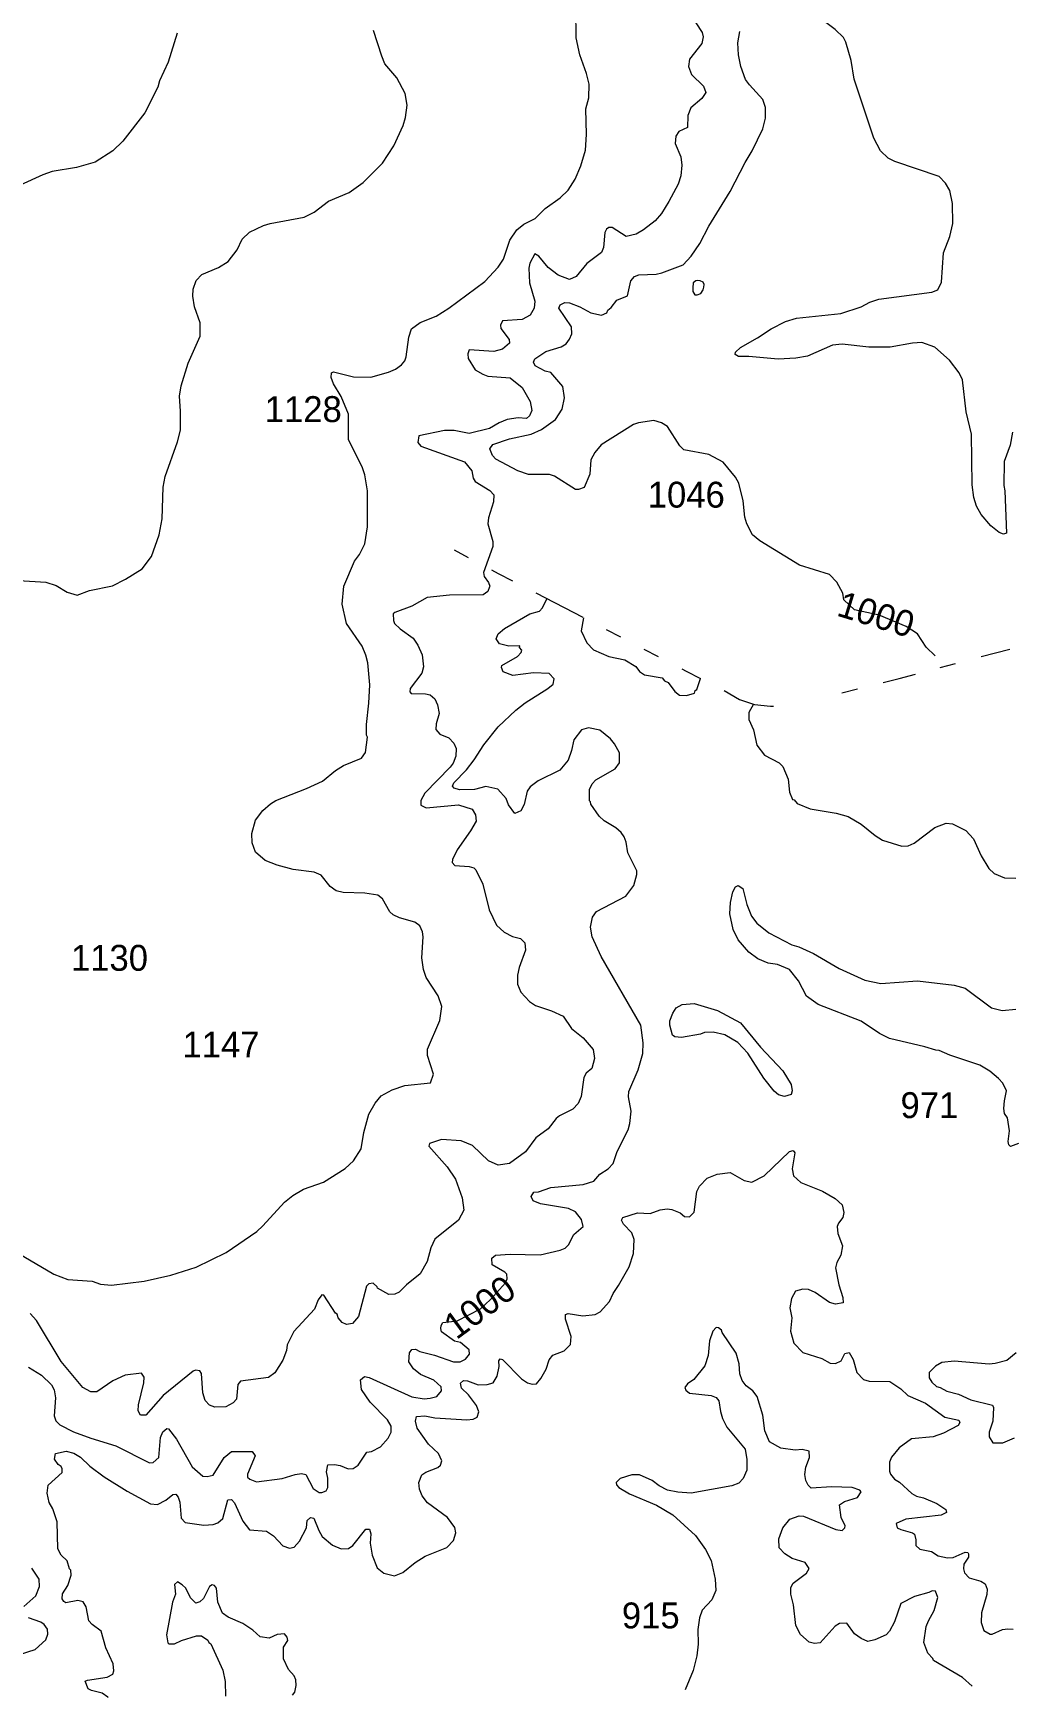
# Model space of a CAD drawing. Header units: kilometres. Extents: x 178.1 to 232.4, y 8228.7 to 8284.8.
# Drawn here: x 196.63 to 202.67, y 8229 to 8239.28 of the extents above; entities that cross this region are included whole.
import ezdxf

# ---------------------------------------------------------------- set-up
doc = ezdxf.new("R2010")
doc.units = ezdxf.units.KM
doc.linetypes.add('DGN6', pattern=[0.815095, 0, -0.163019, 0.326038, -0.163019, 0, -0.163019])
for name, color, linetype in [('1', 7, 'Continuous'), ('2', 7, 'Continuous'), ('21', 7, 'Continuous'), ('61', 7, 'Continuous'), ('9', 7, 'Continuous')]:
    doc.layers.add(name, color=color, linetype=linetype)
doc.styles.add('dgn002', font='dgn002.shx')

msp = doc.modelspace()

# ---------------------------------------------------------------- linework, layer by layer
at = {"layer": '1', "color": 5, "linetype": 'Continuous', "lineweight": 13, "flags": 128}
for points in [[(200.9356, 8238.3006), (201.0282, 8238.4794), (201.0726, 8238.5518), (201.1392, 8238.6884), (201.1555, 8238.7535), (201.1557, 8238.8193), (201.1374, 8238.8692), (201.055, 8238.9602), (201.0321, 8238.9936), (201.0029, 8239.0728), (200.988, 8239.1452), (200.9847, 8239.2192), (200.9965, 8239.2891)], [(200.7487, 8237.98), (200.8056, 8238.0866), (200.9356, 8238.3006)], [(200.4785, 8237.7914), (200.5147, 8237.7994), (200.6464, 8237.8487), (200.6945, 8237.9022), (200.7487, 8237.98)], [(202.2024, 8235.4314), (202.1474, 8235.4864), (202.0937, 8235.569), (202.0235, 8235.6134), (201.8575, 8235.6827), (201.7039, 8235.7163), (201.6392, 8235.7787), (201.6316, 8235.82), (201.5946, 8235.8882), (201.5511, 8235.934), (201.3654, 8235.992), (201.1196, 8236.1421), (201.0745, 8236.1794), (201.0396, 8236.2473), (201.0261, 8236.2899), (201.0174, 8236.3905), (200.9898, 8236.4985), (200.9704, 8236.5369), (200.894, 8236.629), (200.8041, 8236.6765), (200.6506, 8236.7052), (200.6258, 8236.7297), (200.5486, 8236.8491), (200.5124, 8236.8719), (200.4647, 8236.8872), (200.3707, 8236.8727), (200.3386, 8236.8615), (200.139, 8236.7351), (200.0996, 8236.6885), (200.0746, 8236.6439), (200.0693, 8236.5552), (200.0341, 8236.4726), (200.0001, 8236.46), (199.9809, 8236.4604), (199.8509, 8236.5428), (199.8201, 8236.5518), (199.69, 8236.5518), (199.624, 8236.5747), (199.4891, 8236.647), (199.4678, 8236.6705), (199.4517, 8236.7104), (199.4701, 8236.739), (199.5732, 8236.7738), (199.7063, 8236.8024), (199.7715, 8236.8301), (199.8564, 8236.8921), (199.899, 8236.9556), (199.9129, 8237.0267), (199.9022, 8237.0965), (199.8289, 8237.1821), (199.7939, 8237.1909), (199.7323, 8237.2237), (199.7223, 8237.2464), (199.7289, 8237.2678), (199.7979, 8237.3122), (199.8916, 8237.342), (199.9228, 8237.3602), (199.9444, 8237.3887), (199.9577, 8237.4211), (199.9556, 8237.4642), (199.8788, 8237.5796), (199.8856, 8237.6003), (199.9144, 8237.6164), (199.9434, 8237.6133), (200.0085, 8237.5888), (200.0751, 8237.5508), (200.1419, 8237.537), (200.1741, 8237.5526), (200.1803, 8237.5678), (200.2003, 8237.5835), (200.2358, 8237.6297), (200.3012, 8237.6565), (200.3228, 8237.7493), (200.3452, 8237.7752), (200.3714, 8237.7863), (200.4785, 8237.7914)], [(200.7066, 8237.707), (200.7066, 8237.6832), (200.7191, 8237.6632), (200.7316, 8237.6632), (200.7542, 8237.6707), (200.7692, 8237.6945), (200.7742, 8237.7108), (200.7755, 8237.7258), (200.7692, 8237.7408), (200.7517, 8237.7496), (200.7329, 8237.7521), (200.7241, 8237.7496), (200.7078, 8237.7371), (200.7066, 8237.707)], [(200.107, 8234.6664), (200.2253, 8234.7349), (200.2521, 8234.7708), (200.252, 8234.8329), (200.2223, 8234.8894), (200.1977, 8234.9206), (200.1318, 8234.9741), (200.0607, 8234.9866), (200.0185, 8234.9748), (199.9708, 8234.9141), (199.9569, 8234.8483), (199.9354, 8234.787), (199.8833, 8234.7251), (199.7507, 8234.6609), (199.7007, 8234.6226), (199.6824, 8234.5969), (199.6646, 8234.5149), (199.6434, 8234.4741), (199.6064, 8234.459), (199.5672, 8234.5118), (199.5524, 8234.5519), (199.5002, 8234.6089), (199.4266, 8234.6243), (199.3571, 8234.606), (199.2642, 8234.6045), (199.2307, 8234.6144), (199.2204, 8234.6267), (199.2286, 8234.6477), (199.3071, 8234.7277), (199.355, 8234.7891), (199.4148, 8234.8834), (199.5032, 8234.9931), (199.6119, 8235.0968), (199.6689, 8235.1424), (199.8102, 8235.2301), (199.8422, 8235.2571), (199.85, 8235.2908), (199.8175, 8235.3225), (199.7205, 8235.3272), (199.5937, 8235.311), (199.5329, 8235.3327), (199.5233, 8235.3595), (199.5253, 8235.3736), (199.6225, 8235.4276), (199.646, 8235.4538), (199.6491, 8235.4671), (199.6341, 8235.4831), (199.6362, 8235.4934), (199.5699, 8235.492), (199.5105, 8235.5065), (199.4901, 8235.5384), (199.5033, 8235.5675), (199.5428, 8235.6003), (199.6984, 8235.6922), (199.7582, 8235.7077), (199.7763, 8235.7289), (199.804, 8235.7855)], [(200.0296, 8235.6682), (200.0167, 8235.5859), (200.0501, 8235.512), (200.092, 8235.4694), (200.1862, 8235.4277), (200.2856, 8235.4075), (200.3528, 8235.3675), (200.3759, 8235.335), (200.4069, 8235.3142), (200.5153, 8235.2956), (200.5303, 8235.2782), (200.5537, 8235.2673), (200.594, 8235.2127), (200.6236, 8235.1896), (200.6661, 8235.1875), (200.7154, 8235.2023), (200.7198, 8235.2184), (200.7298, 8235.2238), (200.7535, 8235.2931)], [(201.0808, 8235.1347), (201.0518, 8235.0825), (201.0518, 8235.0399), (201.0802, 8234.9744), (201.1013, 8234.8803), (201.1477, 8234.8188), (201.2395, 8234.7708), (201.2608, 8234.7493), (201.2938, 8234.6695), (201.3026, 8234.5909), (201.3208, 8234.5456), (201.3316, 8234.5417), (201.35, 8234.5207), (201.4314, 8234.4861), (201.5918, 8234.4608), (201.6645, 8234.4396), (201.7459, 8234.3927), (201.8313, 8234.3228), (201.8784, 8234.2936), (201.9969, 8234.2559), (202.0362, 8234.2576), (202.0725, 8234.2756), (202.2004, 8234.372), (202.2715, 8234.399), (202.3097, 8234.3939), (202.3927, 8234.3539), (202.4408, 8234.3015), (202.4867, 8234.1966), (202.5352, 8234.1192), (202.5674, 8234.0884), (202.6316, 8234.0601), (202.7013, 8234.0593)], [(200.0748, 8234.5155), (200.0743, 8234.5308), (200.0678, 8234.5366), (200.0674, 8234.6067), (200.0841, 8234.642), (200.107, 8234.6664)], [(200.2825, 8234.3145), (200.2635, 8234.3412), (200.2305, 8234.3697), (200.1573, 8234.4134), (200.1271, 8234.4417), (200.0748, 8234.5155)], [(198.5278, 8230.4301), (198.577, 8230.4095), (198.6067, 8230.4112), (198.6377, 8230.4327), (198.692, 8230.5124), (198.7201, 8230.5165), (198.7759, 8230.5448), (198.8229, 8230.5994), (198.8426, 8230.6355), (198.8412, 8230.6724), (198.8195, 8230.7125), (198.7127, 8230.8208), (198.6587, 8230.9003), (198.6529, 8230.9589), (198.6779, 8230.9792), (198.7062, 8230.973), (198.9702, 8230.8539), (199.0457, 8230.8421), (199.0827, 8230.8452), (199.1232, 8230.8573), (199.1536, 8230.8903), (199.1499, 8230.9155), (199.1054, 8230.9581), (199.0242, 8230.9926), (198.9799, 8231.0264), (198.952, 8231.0713), (198.9554, 8231.1262), (198.9698, 8231.1475), (198.9913, 8231.1492), (199.0198, 8231.1349), (199.1098, 8231.1118), (199.2266, 8231.0712), (199.2678, 8231.071), (199.3016, 8231.0869), (199.3254, 8231.1174), (199.3247, 8231.1436), (199.2693, 8231.1897), (199.2328, 8231.198), (199.1525, 8231.2557), (199.1482, 8231.2772), (199.1502, 8231.2955), (199.1603, 8231.3137), (199.2495, 8231.3241), (199.3935, 8231.3988), (199.4566, 8231.4558), (199.5485, 8231.5582), (199.5595, 8231.5839), (199.556, 8231.6125), (199.5447, 8231.6251), (199.4666, 8231.6706), (199.4631, 8231.71), (199.4867, 8231.7292), (199.5765, 8231.7356), (199.7616, 8231.7324), (199.886, 8231.7601), (199.9172, 8231.7733), (199.9382, 8231.7938), (199.9708, 8231.8574), (200.0277, 8231.9066), (200.0185, 8231.9508), (199.9802, 8231.9972), (199.9369, 8232.0188), (199.7642, 8232.0471), (199.719, 8232.0652), (199.7076, 8232.0929), (199.7224, 8232.1189), (199.7517, 8232.121), (199.8291, 8232.1467), (200.0282, 8232.1654), (200.0933, 8232.1865), (200.1321, 8232.2294), (200.1835, 8232.263), (200.2131, 8232.2951), (200.239, 8232.371), (200.306, 8232.5047), (200.3165, 8232.543), (200.3245, 8232.6183), (200.3081, 8232.7068), (200.31, 8232.7404), (200.3676, 8232.8754), (200.3971, 8232.9752), (200.3985, 8233.041), (200.3854, 8233.1506), (200.1389, 8233.5753), (200.0845, 8233.697), (200.0728, 8233.7554), (200.0857, 8233.8187), (200.1104, 8233.852), (200.2917, 8233.9483), (200.3412, 8234.0144), (200.3604, 8234.0813), (200.3602, 8234.1047), (200.3033, 8234.2146), (200.2947, 8234.2804), (200.2825, 8234.3145)], [(200.9031, 8233.0903), (200.8307, 8233.1068), (200.7771, 8233.105), (200.7532, 8233.0955), (200.6348, 8233.074), (200.5954, 8233.0788), (200.5793, 8233.088), (200.5636, 8233.1495), (200.5637, 8233.177), (200.5813, 8233.2237), (200.6018, 8233.2567), (200.639, 8233.2787), (200.7142, 8233.2842), (200.8585, 8233.2413), (201.0008, 8233.1644), (201.1242, 8233.014), (201.261, 8232.8681), (201.3124, 8232.7841), (201.3187, 8232.7457), (201.3139, 8232.7223), (201.2722, 8232.7106), (201.2359, 8232.7205), (201.209, 8232.7426), (201.1441, 8232.8237), (201.0466, 8232.9774), (200.9834, 8233.0436), (200.9031, 8233.0903)], [(202.7043, 8231.1262), (202.6468, 8231.0792), (202.5729, 8231.0592), (202.5375, 8231.056), (202.3195, 8231.0756), (202.2446, 8231.0658), (202.2049, 8231.043), (202.1665, 8231.004), (202.1662, 8230.9726), (202.1814, 8230.9458), (202.2116, 8230.9176), (202.2336, 8230.9126), (202.2761, 8230.89), (202.3475, 8230.8704), (202.4232, 8230.8364), (202.5577, 8230.8037), (202.563, 8230.7883), (202.5598, 8230.7044), (202.5372, 8230.6351), (202.5367, 8230.6072), (202.5583, 8230.5708), (202.6215, 8230.5703), (202.6924, 8230.6012)], [(196.6007, 8231.0382), (196.6817, 8230.9888), (196.7424, 8230.9289), (196.7595, 8230.8965), (196.7673, 8230.8485), (196.7594, 8230.7367), (196.7702, 8230.7063), (196.7946, 8230.6804), (196.8794, 8230.6388), (196.9864, 8230.5984), (197.1405, 8230.5507), (197.3495, 8230.447), (197.3714, 8230.4488), (197.4058, 8230.48), (197.4171, 8230.6029), (197.4305, 8230.6372), (197.455, 8230.6585), (197.4664, 8230.6568), (197.5164, 8230.5917), (197.612, 8230.4223), (197.678, 8230.3633), (197.7041, 8230.3614), (197.7422, 8230.3703), (197.8106, 8230.4787), (197.856, 8230.5169), (197.9825, 8230.5158), (198.0018, 8230.4907), (197.9544, 8230.3762), (197.9547, 8230.3581), (197.9687, 8230.3453), (198.0095, 8230.3287), (198.1691, 8230.3499), (198.2481, 8230.3745), (198.2886, 8230.3805), (198.3149, 8230.3737), (198.361, 8230.2874), (198.3981, 8230.2631), (198.4138, 8230.2629), (198.4409, 8230.2743), (198.4513, 8230.2937)], [(198.4513, 8230.2937), (198.4513, 8230.3523), (198.4418, 8230.3918), (198.4498, 8230.4331), (198.4926, 8230.4367), (198.5278, 8230.4301)], [(196.572, 8229.5596), (196.6456, 8229.6246), (196.6685, 8229.6816), (196.6666, 8229.7282), (196.6209, 8229.7965)], [(196.546, 8229.262), (196.6434, 8229.2929), (196.7077, 8229.3535), (196.7208, 8229.3869), (196.7194, 8229.418), (196.6972, 8229.4471), (196.677, 8229.4623), (196.6019, 8229.4882)]]:
    msp.add_lwpolyline(points, dxfattribs=at)
at = {"layer": '2', "color": 3, "linetype": 'Continuous', "lineweight": 0, "flags": 128}
for points in [[(200.0644, 8238.9643), (200.0497, 8239.0301), (200.0085, 8239.1466), (199.984, 8239.2506), (199.9836, 8239.4272)], [(201.6358, 8239.2531), (201.5848, 8239.3026), (201.4669, 8239.3913), (201.4472, 8239.4173), (201.4476, 8239.4293)], [(197.5199, 8239.28), (197.4637, 8239.0999), (197.4112, 8238.9846), (197.3994, 8238.9452), (197.3201, 8238.7866), (197.1833, 8238.6122), (197.123, 8238.5518), (197.0129, 8238.4829), (196.8969, 8238.4496), (196.7481, 8238.4246), (196.6896, 8238.405), (196.5497, 8238.3401)], [(197.1211, 8235.8658), (197.2004, 8235.9066), (197.3035, 8235.9703), (197.361, 8236.047), (197.4095, 8236.1806), (197.4275, 8236.2793), (197.4342, 8236.4755), (197.4456, 8236.5413), (197.5211, 8236.7554), (197.5395, 8236.8258), (197.5411, 8236.9443), (197.5345, 8237.0374), (197.5443, 8237.101), (197.5873, 8237.2399), (197.6628, 8237.4078), (197.6611, 8237.4906), (197.6268, 8237.5889), (197.6169, 8237.6541), (197.6189, 8237.6983), (197.6362, 8237.7506), (197.6722, 8237.7885), (197.7759, 8237.8322), (197.8353, 8237.8683), (197.8909, 8237.94), (197.9214, 8238.0069), (197.967, 8238.0494), (198.053, 8238.0908), (198.0942, 8238.104), (198.3046, 8238.1426), (198.3663, 8238.1737), (198.4553, 8238.2425), (198.582, 8238.2953), (198.6686, 8238.3559), (198.7881, 8238.4767), (198.8579, 8238.5831), (198.917, 8238.7082), (198.9303, 8238.7575), (198.9403, 8238.834), (198.9285, 8238.9062), (198.8775, 8239.0044), (198.8037, 8239.0907), (198.7834, 8239.1375), (198.7331, 8239.2968)], [(200.7235, 8239.3439), (200.7636, 8239.284), (200.7688, 8239.2559), (200.7606, 8239.2153), (200.6846, 8239.119)], [(202.6799, 8236.8153), (202.6654, 8236.7343), (202.629, 8236.6327), (202.6273, 8236.4854), (202.6338, 8236.4525), (202.6437, 8236.1905), (202.6257, 8236.1833), (202.5991, 8236.1936), (202.5476, 8236.2364), (202.4881, 8236.305), (202.458, 8236.3578), (202.442, 8236.4113), (202.4315, 8236.4894), (202.4281, 8236.8014), (202.3936, 8236.9404), (202.372, 8237.1378), (202.3513, 8237.1814), (202.2909, 8237.2583), (202.2014, 8237.3397), (202.1205, 8237.3683), (202.0627, 8237.3649), (201.9259, 8237.3387), (201.7927, 8237.3387), (201.6288, 8237.3584), (201.5685, 8237.352), (201.4148, 8237.2846), (201.3425, 8237.2705), (201.2338, 8237.2663), (201.0527, 8237.2808), (200.9876, 8237.2825), (200.9683, 8237.2934), (200.9687, 8237.3091), (200.9995, 8237.337), (201.1047, 8237.3963), (201.1898, 8237.4529), (201.2773, 8237.4971), (201.3463, 8237.5179), (201.6192, 8237.5478), (201.7461, 8237.589), (201.7993, 8237.6184), (201.8542, 8237.6354), (202.1818, 8237.6796), (202.2192, 8237.6933), (202.2422, 8237.7408), (202.2553, 8237.9213), (202.2938, 8238.0223), (202.3112, 8238.1031), (202.3097, 8238.2268), (202.2944, 8238.3071), (202.2662, 8238.3532), (202.2271, 8238.3934), (201.9535, 8238.4863), (201.9119, 8238.5077), (201.866, 8238.5522), (201.8236, 8238.6305), (201.7022, 8238.9952), (201.6839, 8239.1104), (201.651, 8239.2248), (201.6358, 8239.2531)], [(200.6846, 8239.119), (200.6785, 8239.0741), (200.6975, 8239.0235)], [(199.0844, 8232.7941), (199.1028, 8232.8474), (199.0655, 8232.9637), (199.0669, 8233.0017), (199.142, 8233.1787), (199.1542, 8233.2658), (199.1313, 8233.3317), (199.0583, 8233.4455), (199.0415, 8233.4938), (199.0324, 8233.5671), (199.0405, 8233.6958), (199.0358, 8233.7267), (199.019, 8233.7649), (198.9882, 8233.7862), (198.8939, 8233.8141), (198.8551, 8233.8321), (198.8331, 8233.8514), (198.7879, 8233.9302), (198.7594, 8233.953), (198.6799, 8233.9658), (198.5462, 8233.9694), (198.5018, 8233.9811), (198.4641, 8234.0077), (198.409, 8234.0772), (198.3652, 8234.096), (198.2355, 8234.1124), (198.1385, 8234.1382), (198.0637, 8234.1683), (198.0044, 8234.219), (197.9839, 8234.2778), (197.9821, 8234.3349), (198.0028, 8234.4163), (198.0498, 8234.4762), (198.0959, 8234.519), (198.1295, 8234.539), (198.3187, 8234.6118), (198.4178, 8234.6588), (198.4986, 8234.724), (198.5481, 8234.7549), (198.6591, 8234.7994), (198.6829, 8234.8356), (198.6951, 8234.9299), (198.6901, 8234.9423), (198.6901, 8235.0079), (198.7047, 8235.1397), (198.7097, 8235.2535), (198.6979, 8235.3887), (198.6862, 8235.4372), (198.6637, 8235.4918), (198.5656, 8235.6321), (198.5387, 8235.7526), (198.5503, 8235.8621), (198.6164, 8236.0168), (198.6468, 8236.0577), (198.6784, 8236.124), (198.6966, 8236.2298), (198.6966, 8236.4525), (198.679, 8236.5498), (198.6622, 8236.6006), (198.5783, 8236.7659), (198.5778, 8236.9258), (198.5322, 8237.0352), (198.4852, 8237.1126), (198.4716, 8237.153), (198.4743, 8237.1811), (198.4853, 8237.187), (198.6086, 8237.1553), (198.7167, 8237.1542), (198.8258, 8237.1842), (198.868, 8237.2031), (198.9068, 8237.2312), (198.9264, 8237.2545), (198.9353, 8237.2787), (198.9507, 8237.401), (198.9676, 8237.4517), (199.022, 8237.4913), (199.119, 8237.531), (199.1973, 8237.5809), (199.4216, 8237.7459), (199.5038, 8237.8346), (199.5369, 8237.884), (199.5754, 8237.9997), (199.6174, 8238.0651), (199.6606, 8238.0987), (199.7325, 8238.1341), (199.7933, 8238.1963), (199.886, 8238.2627), (199.935, 8238.3089), (199.9797, 8238.3776), (200.0139, 8238.4593), (200.0431, 8238.5574), (200.0481, 8238.6532), (200.0448, 8238.8127), (200.0624, 8238.8805), (200.0644, 8238.9643)], [(200.6975, 8239.0235), (200.7717, 8238.9522), (200.7866, 8238.9136), (200.7618, 8238.8757), (200.6934, 8238.8183), (200.6752, 8238.7707), (200.6732, 8238.6967), (200.6196, 8238.6722), (200.6007, 8238.6427), (200.5964, 8238.5987), (200.6325, 8238.5161), (200.6388, 8238.4633), (200.6307, 8238.3988), (200.6143, 8238.3473), (200.5579, 8238.2391), (200.5117, 8238.1661), (200.473, 8238.121), (200.4017, 8238.0648), (200.3551, 8238.0383), (200.2945, 8238.0236), (200.2075, 8238.079), (200.1875, 8238.079), (200.1715, 8238.0678), (200.1616, 8238.0479), (200.1532, 8237.9542), (200.1418, 8237.9235), (200.0501, 8237.8559), (199.9845, 8237.7759), (199.9432, 8237.757), (199.8731, 8237.7835), (199.8127, 8237.8308), (199.7549, 8237.9016), (199.7301, 8237.9157), (199.6994, 8237.8576), (199.6925, 8237.8285), (199.6975, 8237.737), (199.7302, 8237.6244), (199.7252, 8237.5813), (199.7, 8237.5362), (199.6512, 8237.5095), (199.5294, 8237.5026), (199.5184, 8237.475), (199.5198, 8237.4542), (199.5713, 8237.386), (199.574, 8237.3644), (199.5289, 8237.3269), (199.4767, 8237.3124), (199.3244, 8237.3239), (199.3157, 8237.2991), (199.3174, 8237.2702), (199.3606, 8237.2), (199.4075, 8237.172), (199.4384, 8237.1612), (199.5766, 8237.1492), (199.6508, 8237.0906), (199.701, 8237.0047), (199.7104, 8236.9477), (199.6976, 8236.9159), (199.6778, 8236.8991), (199.626, 8236.9023), (199.5595, 8236.8921), (199.5082, 8236.8729), (199.4488, 8236.8367), (199.3248, 8236.8054), (199.2316, 8236.8251), (199.1724, 8236.8251), (199.0138, 8236.7924), (199.0063, 8236.7512), (199.0261, 8236.7282), (199.2944, 8236.6303), (199.3398, 8236.5755), (199.3488, 8236.5298), (199.3611, 8236.5095), (199.4516, 8236.4549), (199.4754, 8236.4271), (199.474, 8236.3829), (199.4425, 8236.2859), (199.4392, 8236.2481), (199.4703, 8236.1398), (199.4704, 8236.1088), (199.413, 8235.9468), (199.4161, 8235.922), (199.4426, 8235.8846), (199.4506, 8235.862), (199.4505, 8235.8591)], [(196.5421, 8235.8986), (196.7073, 8235.8883), (196.7719, 8235.8673), (196.8396, 8235.8254), (196.9028, 8235.8081), (196.9789, 8235.836), (197.1211, 8235.8658)], [(199.4505, 8235.8591), (199.4385, 8235.829), (199.4102, 8235.8097), (199.2026, 8235.8062), (199.0652, 8235.7934), (198.9696, 8235.7394), (198.8639, 8235.701), (198.855, 8235.6917), (198.8564, 8235.6513), (198.8631, 8235.6324), (198.8979, 8235.5982), (198.9785, 8235.5406), (199.0077, 8235.4984), (199.0341, 8235.4386), (199.0407, 8235.3652), (199.0324, 8235.3247), (198.9593, 8235.2314), (198.9574, 8235.2108), (198.965, 8235.2004), (199.0531, 8235.1972), (199.0828, 8235.1906), (199.1117, 8235.1665), (199.1279, 8235.1291), (199.1378, 8235.0771), (199.1192, 8235.0122), (199.1169, 8234.9776), (199.1419, 8234.9487), (199.1992, 8234.9266), (199.2282, 8234.8927), (199.2426, 8234.8605), (199.2419, 8234.8126), (199.2242, 8234.7697), (199.2064, 8234.7443), (199.0504, 8234.5833), (199.0247, 8234.5378), (199.0259, 8234.5103), (199.0591, 8234.4933), (199.2586, 8234.5122), (199.3417, 8234.4856), (199.3625, 8234.4497), (199.3663, 8234.4112), (199.3327, 8234.3508), (199.2497, 8234.2343), (199.2206, 8234.1731), (199.2188, 8234.1557), (199.2356, 8234.1373), (199.3237, 8234.1306), (199.3528, 8234.1223), (199.3654, 8234.1101), (199.4073, 8234.0217), (199.4468, 8233.8637), (199.4921, 8233.7688), (199.5399, 8233.7248), (199.5911, 8233.6992), (199.6403, 8233.6856), (199.6684, 8233.6602), (199.6725, 8233.6147), (199.6318, 8233.5075), (199.6217, 8233.46), (199.6219, 8233.4047), (199.6424, 8233.3544), (199.6958, 8233.2963), (199.7342, 8233.2724), (199.8334, 8233.2387), (199.9041, 8233.2064), (199.9552, 8233.1304), (200.0277, 8233.0727), (200.091, 8232.9992), (200.0991, 8232.9455), (200.0808, 8232.8834), (200.0469, 8232.8538), (200.0333, 8232.8271), (200.0151, 8232.7108), (199.9965, 8232.6674), (199.9648, 8232.6323), (199.8815, 8232.5906), (199.8609, 8232.574), (199.812, 8232.5105), (199.7353, 8232.4548), (199.6721, 8232.3674), (199.5736, 8232.2949), (199.5026, 8232.2854), (199.4434, 8232.3124), (199.3439, 8232.4062), (199.2742, 8232.4364), (199.1533, 8232.4434), (199.0779, 8232.4189), (199.0754, 8232.4021), (199.1887, 8232.276), (199.2397, 8232.1998), (199.2811, 8232.0839), (199.2908, 8232.0078), (199.2589, 8231.946), (199.112, 8231.8283), (199.0863, 8231.7738)], [(202.7178, 8232.4188), (202.6688, 8232.401), (202.6585, 8232.4113), (202.6537, 8232.431), (202.6617, 8232.498), (202.6501, 8232.5784), (202.6321, 8232.6044), (202.6274, 8232.6363), (202.6304, 8232.6831), (202.6436, 8232.7439), (202.6209, 8232.7918), (202.5952, 8232.8212), (202.54, 8232.8664), (202.479, 8232.9042), (202.2942, 8232.9661), (202.2281, 8232.9946), (202.207, 8232.9952), (202.1391, 8233.0176), (201.9201, 8233.0688), (201.8598, 8233.0983), (201.7456, 8233.1755), (201.4801, 8233.278), (201.4085, 8233.3288), (201.3581, 8233.4246), (201.3022, 8233.495), (201.2293, 8233.5245), (201.1706, 8233.5332), (201.108, 8233.5613), (201.0515, 8233.6011), (200.9857, 8233.6783), (200.9554, 8233.7424), (200.9337, 8233.8385), (200.9389, 8233.9089), (200.9519, 8233.9742), (200.9696, 8234.0049), (200.9861, 8234.0126), (201.0138, 8233.9956), (201.0385, 8233.8967), (201.0678, 8233.8248), (201.1021, 8233.7811), (201.175, 8233.7209), (201.3169, 8233.6478), (201.3615, 8233.635), (201.451, 8233.5936), (201.6091, 8233.4999), (201.7687, 8233.4288), (201.867, 8233.4082), (202.093, 8233.4244), (202.3195, 8233.3981), (202.3886, 8233.3783), (202.5513, 8233.2576), (202.6176, 8233.2403), (202.7024, 8233.2501)], [(198.8471, 8232.7514), (198.9266, 8232.7769), (199.0844, 8232.7941)], [(198.6738, 8232.4869), (198.7046, 8232.6009), (198.7424, 8232.6693), (198.7801, 8232.7129), (198.8471, 8232.7514)], [(196.5371, 8231.7423), (196.7573, 8231.6117), (196.8446, 8231.5798), (196.9956, 8231.5679), (197.0451, 8231.55), (197.1148, 8231.5448), (197.3162, 8231.5679), (197.4796, 8231.6058), (197.6376, 8231.6549), (197.822, 8231.747), (198.0113, 8231.8766), (198.0497, 8231.9102), (198.1825, 8232.0561), (198.2347, 8232.0982), (198.3006, 8232.1376), (198.4246, 8232.1804), (198.5581, 8232.2643), (198.61, 8232.3124), (198.6566, 8232.3862), (198.6738, 8232.4869)], [(199.0304, 8230.3722), (199.0561, 8230.3894), (199.131, 8230.4173), (199.1462, 8230.4313), (199.1541, 8230.459), (199.134, 8230.5032), (199.072, 8230.5621), (199.0022, 8230.661), (198.9914, 8230.7047), (198.9978, 8230.7325), (199.0491, 8230.7365), (199.1125, 8230.7235), (199.3099, 8230.7119), (199.3495, 8230.7168), (199.3738, 8230.7281), (199.3843, 8230.7617), (199.3684, 8230.8001), (199.3207, 8230.866), (199.2761, 8230.907), (199.2699, 8230.9389), (199.288, 8230.9556), (199.3132, 8230.9538), (199.3797, 8230.9294), (199.4344, 8230.9306), (199.4723, 8230.9412), (199.4967, 8230.9825), (199.5095, 8231.041), (199.5067, 8231.0772), (199.5153, 8231.0894), (199.5291, 8231.0855), (199.647, 8230.9651), (199.6846, 8230.9404), (199.7123, 8230.9326), (199.7397, 8230.9352), (199.7671, 8230.9668), (199.7993, 8231.0247), (199.8186, 8231.0825), (199.8409, 8231.1115), (199.9107, 8231.1388), (199.9507, 8231.1784), (199.954, 8231.227), (199.9183, 8231.3335), (199.9187, 8231.3638), (199.9351, 8231.3685), (200.0261, 8231.354), (200.1023, 8231.3623), (200.1336, 8231.3787), (200.1899, 8231.4433), (200.2131, 8231.4929), (200.2474, 8231.542), (200.3116, 8231.6573), (200.3394, 8231.7397), (200.3427, 8231.8264), (200.3297, 8231.8666), (200.2768, 8231.9217), (200.2657, 8231.9463), (200.2723, 8231.9626), (200.3634, 8231.9906), (200.4416, 8231.9874), (200.5037, 8232.0093), (200.5464, 8232.0156), (200.5766, 8232.0119), (200.6269, 8231.9908), (200.6552, 8231.9677), (200.6847, 8231.9664), (200.7148, 8231.9953), (200.7301, 8232.1221), (200.746, 8232.1552), (200.7938, 8232.2062), (200.8564, 8232.2308), (200.9361, 8232.241), (201.0219, 8232.1904), (201.0694, 8232.1804), (201.1469, 8232.22), (201.3028, 8232.3704), (201.3247, 8232.376), (201.335, 8232.3621), (201.3188, 8232.2631), (201.3286, 8232.2202), (201.3726, 8232.1778), (201.5069, 8232.1254), (201.5859, 8232.0792), (201.6279, 8232.04), (201.6397, 8231.9932), (201.6325, 8231.9625), (201.606, 8231.9279), (201.5985, 8231.9062), (201.6013, 8231.8631), (201.6312, 8231.7877), (201.6203, 8231.7305), (201.5964, 8231.6847), (201.5872, 8231.6516), (201.6073, 8231.5457), (201.6315, 8231.4684), (201.6344, 8231.4348)], [(199.0863, 8231.7738), (199.0637, 8231.6906), (199.0204, 8231.6136), (198.9357, 8231.5465), (198.8905, 8231.5014)], [(198.8265, 8231.4856), (198.7566, 8231.5251), (198.7553, 8231.5331), (198.7307, 8231.5558), (198.7031, 8231.5514), (198.6896, 8231.5389), (198.6392, 8231.3512), (198.6024, 8231.3063), (198.5657, 8231.3014), (198.5382, 8231.3137), (198.5145, 8231.3419), (198.5074, 8231.3647), (198.4975, 8231.3709), (198.4252, 8231.4833), (198.4126, 8231.4845), (198.3912, 8231.454), (198.3688, 8231.395), (198.2405, 8231.2577), (198.1997, 8231.1752), (198.195, 8231.1412), (198.1731, 8231.0807), (198.1241, 8231.0023), (198.0834, 8230.9741), (197.9117, 8230.952), (197.8955, 8230.931), (197.8863, 8230.8401), (197.8658, 8230.8177), (197.8199, 8230.7932), (197.7531, 8230.7896), (197.7193, 8230.8037), (197.6923, 8230.8315), (197.6782, 8230.8792), (197.6694, 8230.9983), (197.659, 8231.0142), (197.6324, 8231.018), (197.6189, 8231.013), (197.4342, 8230.8616), (197.3257, 8230.7404), (197.2931, 8230.7417), (197.2794, 8230.767), (197.2818, 8230.8045), (197.3141, 8230.9416), (197.3155, 8230.976), (197.3004, 8230.9995), (197.1991, 8230.988), (197.1215, 8230.9522), (197.0225, 8230.885), (196.9855, 8230.8845), (196.9376, 8230.9127), (196.8026, 8231.0735), (196.6514, 8231.3261), (196.6122, 8231.3692)], [(198.8905, 8231.5014), (198.8647, 8231.4886), (198.8265, 8231.4856)], [(201.3398, 8231.5066), (201.3155, 8231.4624), (201.3056, 8231.4047), (201.3171, 8231.3423), (201.3089, 8231.259), (201.3301, 8231.1849), (201.3861, 8231.1287), (201.5029, 8231.0919), (201.5533, 8231.062), (201.5881, 8231.061), (201.6224, 8231.0771), (201.6446, 8231.1229), (201.6712, 8231.1278), (201.6973, 8231.0848), (201.7187, 8231.0051), (201.7601, 8230.9604), (201.7953, 8230.9507), (201.9221, 8230.9488), (201.9919, 8230.9044), (202.0351, 8230.8625), (202.1437, 8230.8153), (202.263, 8230.728), (202.3487, 8230.7105), (202.3551, 8230.6965), (202.3459, 8230.6781), (202.2543, 8230.6298), (202.191, 8230.6075), (202.0564, 8230.5949), (201.9799, 8230.54), (201.933, 8230.4816), (201.9213, 8230.4505), (201.92, 8230.3948), (201.9265, 8230.3762), (201.9514, 8230.3461), (201.9826, 8230.3277), (202.0589, 8230.2563), (202.0877, 8230.2399), (202.1318, 8230.2296), (202.2141, 8230.195), (202.2695, 8230.1572), (202.2731, 8230.1406), (202.2397, 8230.1226), (202.0219, 8230.0975), (201.963, 8230.0707), (201.9691, 8230.0458), (201.9903, 8230.0342), (202.0637, 8230.0147), (202.0751, 8230.0057), (202.084, 8229.9707), (202.0828, 8229.9349), (202.1084, 8229.9124), (202.1812, 8229.8985), (202.2215, 8229.8727), (202.2793, 8229.8593), (202.3134, 8229.8611), (202.388, 8229.8935), (202.4045, 8229.8923), (202.4097, 8229.8833), (202.4081, 8229.8634), (202.3802, 8229.82), (202.3772, 8229.7915), (202.3836, 8229.7677), (202.4133, 8229.736), (202.4852, 8229.7151), (202.5114, 8229.6997), (202.5251, 8229.665), (202.5219, 8229.6321), (202.4891, 8229.5195), (202.4875, 8229.4603), (202.5042, 8229.4114), (202.5419, 8229.3888), (202.5559, 8229.3886), (202.6191, 8229.4163), (202.652, 8229.4213), (202.6849, 8229.418)], [(201.4207, 8231.5184), (201.3845, 8231.52), (201.3398, 8231.5066)], [(201.6344, 8231.4348), (201.5877, 8231.4262), (201.5508, 8231.4362), (201.4613, 8231.499), (201.4207, 8231.5184)], [(202.4325, 8229.0673), (202.3721, 8229.1202), (202.1933, 8229.2254), (202.1892, 8229.2369), (202.157, 8229.2695), (202.1336, 8229.3372), (202.1484, 8229.4346), (202.1608, 8229.4696), (202.196, 8229.5334), (202.2186, 8229.6135), (202.2055, 8229.6538), (202.1845, 8229.6566), (202.1635, 8229.6449), (202.0758, 8229.6205), (201.9909, 8229.5765), (201.9521, 8229.4636), (201.921, 8229.4066), (201.8995, 8229.3838), (201.8309, 8229.3535), (201.7879, 8229.3427), (201.746, 8229.361), (201.7049, 8229.3893), (201.6563, 8229.455), (201.6111, 8229.4545), (201.5848, 8229.4374), (201.4916, 8229.3339), (201.4571, 8229.3309), (201.425, 8229.3376), (201.3718, 8229.3853), (201.3424, 8229.4422), (201.327, 8229.5689), (201.3122, 8229.6354), (201.3122, 8229.6764), (201.3247, 8229.7022), (201.4075, 8229.7655), (201.4238, 8229.7928), (201.4007, 8229.831), (201.3191, 8229.856), (201.2738, 8229.8845), (201.2401, 8229.9217), (201.2381, 8229.976), (201.2618, 8230.0447), (201.3043, 8230.0978), (201.363, 8230.1192), (201.3894, 8230.1174), (201.5897, 8230.0346), (201.6283, 8230.0277), (201.6458, 8230.045), (201.6462, 8230.0564), (201.6217, 8230.1095), (201.6117, 8230.1861), (201.642, 8230.2067), (201.7235, 8230.233), (201.746, 8230.2668), (201.7385, 8230.2771), (201.6901, 8230.2938), (201.5634, 8230.2972), (201.4375, 8230.2909), (201.4181, 8230.3083), (201.4029, 8230.3366), (201.3979, 8230.3754), (201.4029, 8230.4205), (201.4274, 8230.4788), (201.4239, 8230.5185), (201.3808, 8230.5291), (201.338, 8230.5243), (201.2496, 8230.5375), (201.1797, 8230.5763), (201.1508, 8230.6434), (201.1377, 8230.7409), (201.1032, 8230.8561), (201.0756, 8230.8907), (201.0352, 8230.9231), (201.0109, 8230.9557), (200.9952, 8230.996), (200.9926, 8231.0582), (200.974, 8231.1247), (200.8876, 8231.2508), (200.8839, 8231.2663), (200.8644, 8231.2806), (200.8493, 8231.2828), (200.83, 8231.2598), (200.8089, 8231.1999), (200.7999, 8231.1086), (200.779, 8231.0451), (200.7129, 8230.9622), (200.6723, 8230.934), (200.6554, 8230.9113), (200.6617, 8230.8964), (200.6859, 8230.8764), (200.819, 8230.8631), (200.8506, 8230.8503), (200.867, 8230.8296), (200.8762, 8230.7639), (200.8894, 8230.7195)], [(200.8894, 8230.7195), (200.9164, 8230.6671), (201.0289, 8230.5302), (201.0404, 8230.4664), (201.0389, 8230.4005)], [(197.0941, 8228.9953), (197.0919, 8228.9987), (197.0556, 8229.023), (196.9905, 8229.0395), (196.9705, 8229.051), (196.9507, 8229.0968), (196.9651, 8229.104), (197.0875, 8229.1227), (197.1217, 8229.141), (197.1293, 8229.1607), (197.1243, 8229.2055), (197.0798, 8229.3043), (197.0494, 8229.4056), (196.9941, 8229.4469), (196.9732, 8229.47), (196.9575, 8229.5576), (196.9385, 8229.5873), (196.9068, 8229.5957), (196.8311, 8229.5811), (196.8188, 8229.5891), (196.8086, 8229.6072), (196.8119, 8229.638), (196.8448, 8229.6888), (196.8643, 8229.7533), (196.8629, 8229.7839), (196.855, 8229.792), (196.8394, 8229.841), (196.8022, 8229.8762), (196.7824, 8229.9153), (196.7775, 8230.0825), (196.7512, 8230.1615), (196.7299, 8230.201), (196.7166, 8230.2595), (196.722, 8230.3089), (196.8085, 8230.3867), (196.8086, 8230.4095), (196.8021, 8230.4232), (196.7839, 8230.4371), (196.7629, 8230.4692), (196.769, 8230.504), (196.8345, 8230.5191), (196.8822, 8230.5063), (196.9233, 8230.4818), (196.9798, 8230.4256), (197.0693, 8230.3593), (197.211, 8230.2705), (197.3552, 8230.1934), (197.399, 8230.189), (197.4499, 8230.2161), (197.4938, 8230.2502), (197.5113, 8230.2537), (197.5257, 8230.2342), (197.5363, 8230.2043), (197.5435, 8230.1042), (197.5682, 8230.0772), (197.6836, 8230.0618), (197.7429, 8230.065), (197.7711, 8230.0762), (197.8015, 8230.1025), (197.8335, 8230.2181), (197.8555, 8230.2195), (197.8743, 8230.2003), (197.925, 8230.0853), (197.9672, 8230.0327), (198.071, 8230.0252), (198.1142, 8229.9959), (198.1727, 8229.9339), (198.213, 8229.919), (198.2432, 8229.9251), (198.276, 8229.9635), (198.3189, 8230.0448), (198.3234, 8230.0895), (198.3437, 8230.1089), (198.3643, 8230.1036), (198.3952, 8230.0278), (198.4166, 8229.9915), (198.4805, 8229.9371), (198.5323, 8229.9156), (198.5778, 8229.918), (198.6045, 8229.9354), (198.686, 8230.0369), (198.7074, 8230.037), (198.7162, 8230.0074), (198.7131, 8229.9508), (198.7245, 8229.8764), (198.7559, 8229.7971), (198.7967, 8229.7641), (198.8635, 8229.7493), (198.9134, 8229.7687), (198.9892, 8229.8305), (199.0526, 8229.87), (199.186, 8229.9239), (199.2263, 8229.966), (199.2412, 8230.014), (199.235, 8230.0462)], [(199.0163, 8230.2833), (199.013, 8230.3248), (199.0304, 8230.3722)], [(200.989, 8230.3215), (200.9473, 8230.304), (200.6958, 8230.2593), (200.6123, 8230.2657), (200.5501, 8230.2783), (200.4968, 8230.3041), (200.4548, 8230.3373), (200.3766, 8230.3728), (200.3285, 8230.3728), (200.256, 8230.3497), (200.2326, 8230.3258), (200.2341, 8230.3104), (200.2478, 8230.2937), (200.3153, 8230.2558), (200.4823, 8230.1849), (200.5812, 8230.1259), (200.7215, 8229.9965), (200.784, 8229.9113), (200.8185, 8229.8421), (200.8445, 8229.7283), (200.8478, 8229.6585), (200.8224, 8229.6005), (200.7644, 8229.5372), (200.7462, 8229.4879), (200.7361, 8229.4174), (200.7392, 8229.3253), (200.7305, 8229.2543), (200.7077, 8229.164), (200.6577, 8229.0435)], [(201.0389, 8230.4005), (201.0162, 8230.3503), (200.989, 8230.3215)], [(199.235, 8230.0462), (199.1893, 8230.1089), (199.0662, 8230.199), (199.0338, 8230.2423), (199.0163, 8230.2833)], [(198.2322, 8229.0107), (198.2458, 8229.0303), (198.2554, 8229.0698), (198.2521, 8229.1054), (198.2425, 8229.1311), (198.2078, 8229.1705), (198.1764, 8229.2345), (198.1777, 8229.3071), (198.2043, 8229.348), (198.1997, 8229.3698), (198.1838, 8229.389), (198.1376, 8229.3858), (198.0886, 8229.3622), (198.0321, 8229.3705), (197.9865, 8229.4118), (197.9255, 8229.4547), (197.8341, 8229.4939), (197.7999, 8229.5181), (197.7703, 8229.5849), (197.7631, 8229.6726), (197.7497, 8229.6884), (197.7366, 8229.6928), (197.719, 8229.6815), (197.6818, 8229.6083), (197.6604, 8229.5872), (197.6359, 8229.5795), (197.6017, 8229.6129), (197.5723, 8229.6729), (197.5515, 8229.6937), (197.5208, 8229.7112), (197.5038, 8229.6951), (197.5097, 8229.636), (197.4916, 8229.5847), (197.454, 8229.3845), (197.4627, 8229.3338), (197.4687, 8229.3272), (197.5037, 8229.3278), (197.5469, 8229.3493), (197.6389, 8229.3769), (197.6709, 8229.3774), (197.7094, 8229.3516), (197.7145, 8229.3356), (197.7268, 8229.3288), (197.8026, 8229.1653), (197.816, 8229.0955), (197.8192, 8229.0051)]]:
    msp.add_lwpolyline(points, dxfattribs=at)
at = {"layer": '9', "color": 34, "linetype": 'DGN6', "lineweight": 13, "true_color": 0xad3c13, "flags": 128}
for points in [[(199.2302, 8236.0874), (199.5025, 8235.942)], [(199.5025, 8235.942), (200.665, 8235.3383)], [(202.233, 8235.3597), (202.6649, 8235.4745)], [(200.665, 8235.3383), (200.8962, 8235.2205), (200.9944, 8235.1616), (201.0877, 8235.1322), (201.1859, 8235.1224), (201.2049, 8235.1212)], [(201.6255, 8235.2042), (201.9813, 8235.2928), (202.082, 8235.3196)]]:
    msp.add_lwpolyline(points, dxfattribs=at)

# ---------------------------------------------------------------- texts
at = {"layer": '21', "color": 7, "linetype": 'Continuous', "lineweight": 0, "style": 'dgn002'}
for s, p in [('1128', (198.0609, 8236.8767)), ('1046', (200.4273, 8236.3481)), ('1130', (196.8635, 8233.4865)), ('971', (201.9889, 8232.5764)), ('915', (200.2674, 8229.4236))]:
    msp.add_text(s, height=0.16, dxfattribs=at).set_placement(p)
at = {"layer": '21', "color": 6, "linetype": 'Continuous', "lineweight": 13, "true_color": 0xf000f0, "style": 'dgn002'}
msp.add_text('1147', height=0.16, dxfattribs=at).set_placement((197.5528, 8232.9508))
at = {"layer": '61', "color": 212, "linetype": 'Continuous', "lineweight": 0, "true_color": 0xd200d2, "style": 'dgn002'}
for rotation, p in [(342.86208, (201.5877, 8235.6827)), (36.52886, (199.245, 8231.2029))]:
    msp.add_text('1000', height=0.16, rotation=rotation, dxfattribs=at).set_placement(p)

doc.saveas('drawing.dxf')
